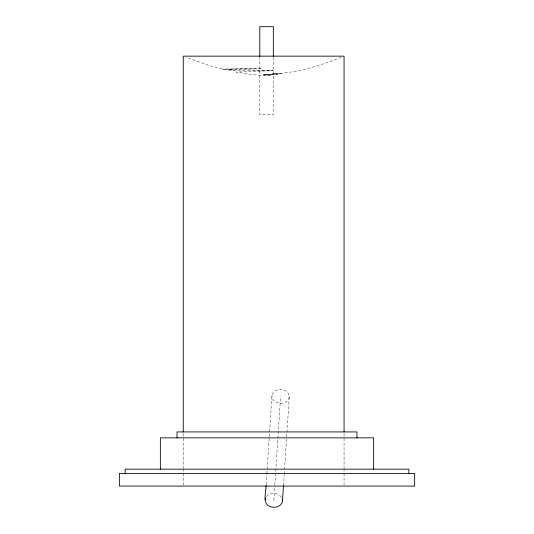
<?xml version="1.0" encoding="UTF-8"?>
<svg xmlns="http://www.w3.org/2000/svg" width="534" height="534" viewBox="0 0 534 534"><rect width="100%" height="100%" fill="white"/><g stroke="black" fill="none" stroke-linecap="round" stroke-linejoin="round"><path stroke-width="0.4" stroke-dasharray="2.67 2" d="M266.146 484.572L266.793 474.633M266.846 473.805L271.926 395.821C273.148 386.709 289.221 387.757 289.254 396.949L284.228 474.152M273.815 500.365L274.756 485.967M274.81 485.139L280.59 396.388M283.474 485.7L284.175 474.933M289.254 396.949C288.033 406.06 271.953 405.012 271.926 395.821M266.539 496.413C270.751 491.554 280.23 492.775 282.306 499.116M341.206 57.312C319.245 65.856 296.176 73.285 272.433 73.699L277.433 74.213L263.182 74.907L270.551 75.007C259.05 76.469 247.549 73.719 236.202 72.063L273.108 70.708L228.151 69.173L233.999 70.708M276.966 74.213L281.525 73.231L272.433 73.699M270.317 75.007L275.584 74.213L263.182 74.907L270.551 75.007M273.108 70.708L229.406 70.708L209.295 65.549L186.106 57.312M344.056 433.595L344.056 467.757M344.056 468.592L344.056 485.259M273.341 57.425L273.341 114.717L259.798 114.717L259.798 57.425M183.255 433.595L183.255 467.757M183.255 468.592L183.255 485.259M260.705 68.445L222.658 69.173L260.705 68.445"/><path stroke-width="0.8" d="M283.474 485.7L282.479 500.932C281.899 506.125 275.631 508.281 271.138 506.92C261.46 504.356 266.212 492.214 266.092 485.399M265.151 499.804L265.565 498.028M282.306 499.116L282.479 500.932M408.837 473.398L408.837 469.166L125.163 469.166L125.163 473.398M373.633 469.166L373.633 437.847L160.367 437.847L160.367 469.166M356.972 437.847L356.972 431.926L177.028 431.926L177.028 437.847M344.056 431.933L344.056 56.15L183.255 56.15L183.255 431.933M273.341 56.591L273.341 26.7L259.798 26.7L259.798 56.591M414.638 473.398L119.362 473.398L119.362 486.087L414.638 486.087L414.638 473.398"/></g></svg>
